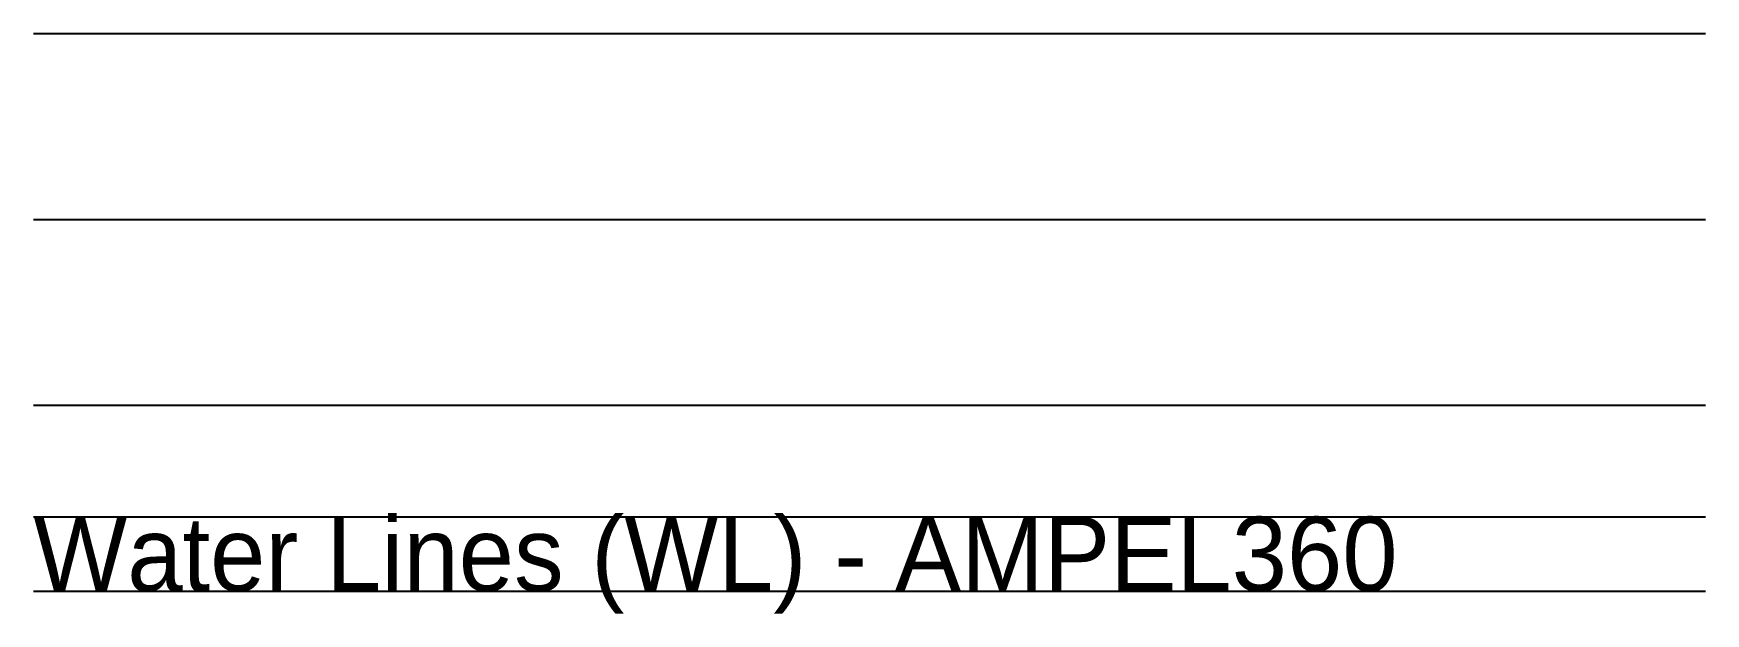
# Model space of a CAD drawing. Extents: x 0 to 45, y -0.6 to 15.
import ezdxf

# ---------------------------------------------------------------- set-up
doc = ezdxf.new("R2010")
doc.units = 0

msp = doc.modelspace()

# ---------------------------------------------------------------- linework, layer by layer
at = {"layer": 'WL0'}
msp.add_line((0, 0), (45, 0), dxfattribs=at)
at = {"layer": 'WL10'}
msp.add_line((0, 10), (45, 10), dxfattribs=at)
at = {"layer": 'WL15'}
msp.add_line((0, 15), (45, 15), dxfattribs=at)
at = {"layer": 'WL2'}
msp.add_line((0, 2), (45, 2), dxfattribs=at)
at = {"layer": 'WL5'}
msp.add_line((0, 5), (45, 5), dxfattribs=at)

# ---------------------------------------------------------------- texts
msp.add_text('Water Lines (WL) - AMPEL360', height=2).set_placement((0, 0))

doc.saveas('drawing.dxf')
